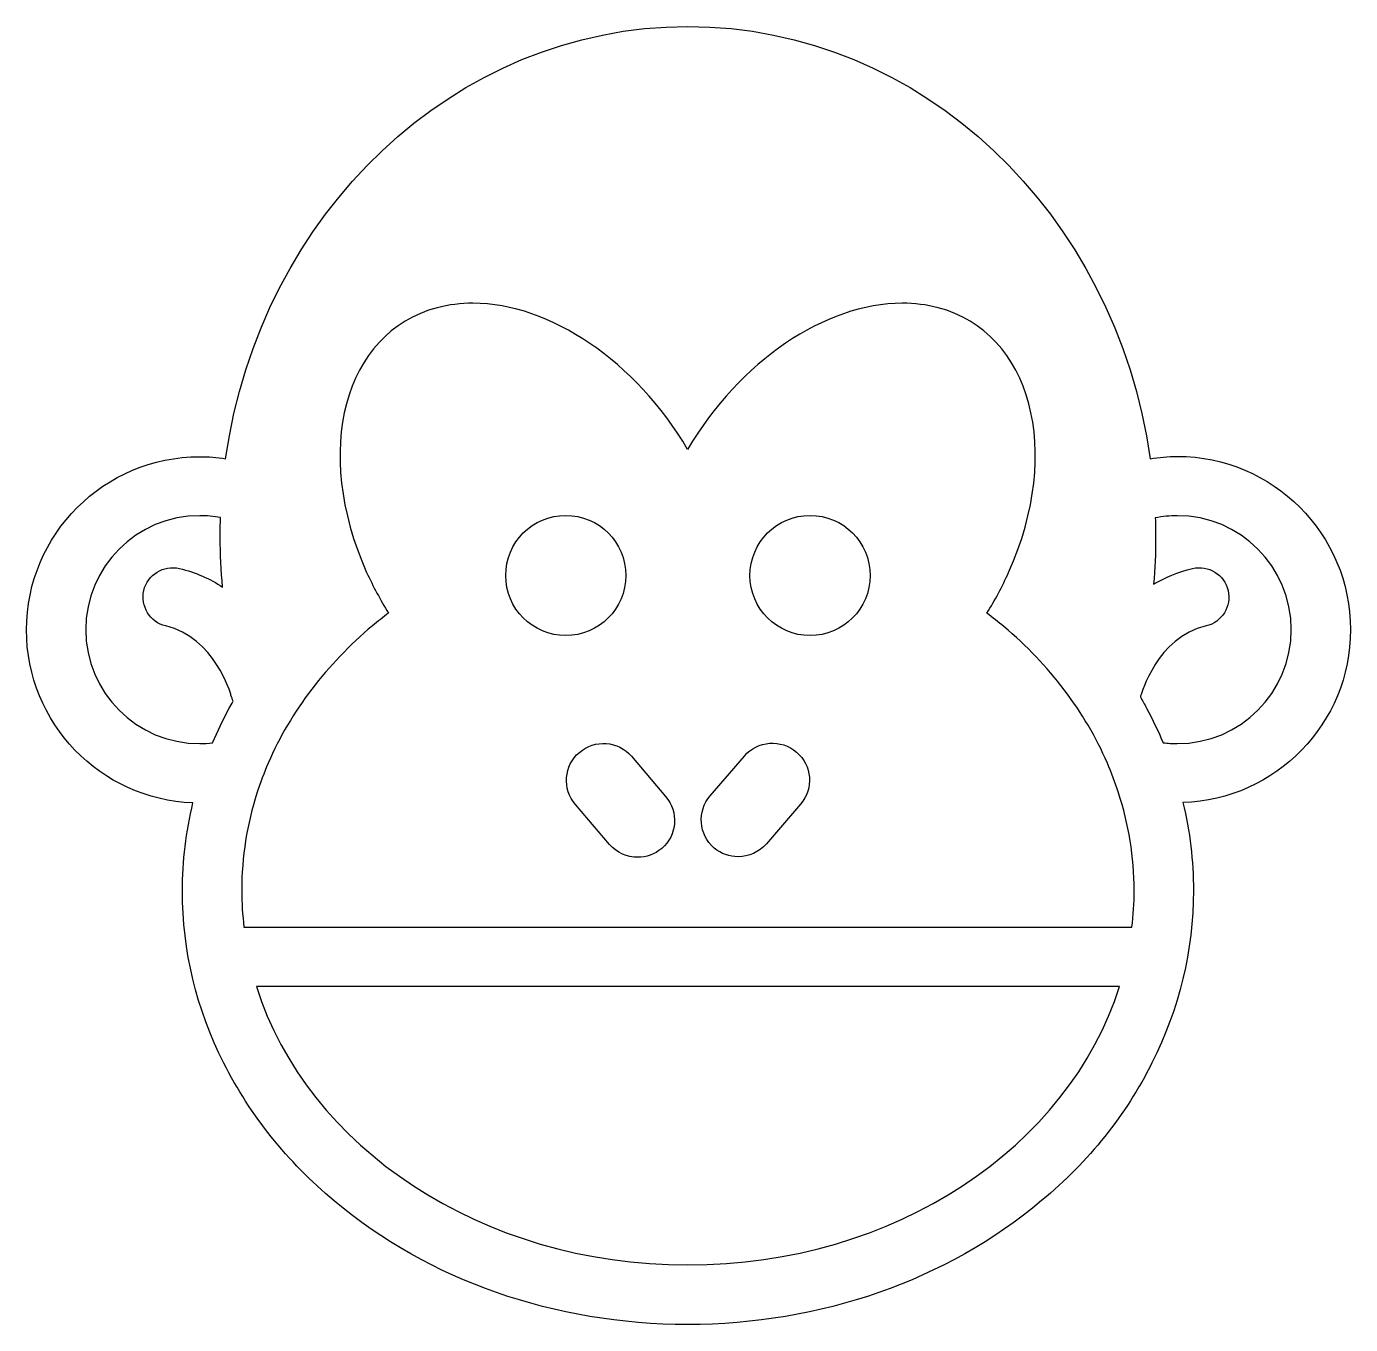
# Model space of a CAD drawing. Header units: centimetres. Extents: x -6.2 to 6.2, y -6.1 to 6.1.
import ezdxf

# ---------------------------------------------------------------- set-up
doc = ezdxf.new("R2010")
doc.units = ezdxf.units.CM
doc.header["$MEASUREMENT"] = 0
doc.layers.add('Layer 1', color=7, linetype='Continuous')

msp = doc.modelspace()

# ---------------------------------------------------------------- linework, layer by layer
at = {"layer": 'Layer 1'}
for centre in [(-1.15094, 0.93795), (1.14038, 0.93795)]:
    msp.add_ellipse(centre, major_axis=(0, 0.56356), ratio=1, dxfattribs=at)
for points, knots in [([(6.20977, 0.42995), (6.20977, 1.32424), (5.48217, 2.05449), (4.58523, 2.05449), (4.58523, 2.05449), (4.49792, 2.05449), (4.41325, 2.04655), (4.33123, 2.03332), (4.33123, 2.03332), (4.00579, 4.3299), (2.1881, 6.08674), (-0.00529, 6.08674), (-0.00529, 6.08674), (-2.19869, 6.08674), (-4.01637, 4.32991), (-4.34181, 2.03332), (-4.34181, 2.03332), (-4.42119, 2.04655), (-4.50321, 2.05184), (-4.58523, 2.05184), (-4.58523, 2.05184), (-5.47952, 2.05184), (-6.20977, 1.32424), (-6.20977, 0.4273), (-6.20977, 0.4273), (-6.20977, -0.44583), (-5.51656, -1.16285), (-4.64873, -1.1946), (-4.64873, -1.1946), (-4.71223, -1.46448), (-4.74663, -1.73967), (-4.74663, -2.0201), (-4.74663, -2.0201), (-4.74663, -2.58099), (-4.61698, -3.12606), (-4.35769, -3.6367), (-4.35769, -3.6367), (-4.11163, -4.12353), (-3.76502, -4.55745), (-3.32317, -4.92787), (-3.32317, -4.92787), (-2.43417, -5.674), (-1.25413, -6.08677), (-0.00794, -6.08677), (-0.00794, -6.08677), (1.23825, -6.08677), (2.42094, -5.67399), (3.31258, -4.92525), (3.31258, -4.92525), (3.75443, -4.55483), (4.10366, -4.12092), (4.3471, -3.63408), (4.3471, -3.63408), (4.60375, -3.12341), (4.73604, -2.57839), (4.73604, -2.01748), (4.73604, -2.01748), (4.73604, -1.737), (4.70429, -1.46185), (4.63814, -1.19195), (4.63814, -1.19195), (5.50863, -1.16549), (6.20977, -0.44847), (6.20977, 0.42995)], [0, 0, 0, 0, 0.05882353, 0.05882353, 0.05882353, 0.05882353, 0.11764706, 0.11764706, 0.11764706, 0.11764706, 0.17647059, 0.17647059, 0.17647059, 0.17647059, 0.23529412, 0.23529412, 0.23529412, 0.23529412, 0.29411765, 0.29411765, 0.29411765, 0.29411765, 0.35294118, 0.35294118, 0.35294118, 0.35294118, 0.41176471, 0.41176471, 0.41176471, 0.41176471, 0.47058824, 0.47058824, 0.47058824, 0.47058824, 0.52941176, 0.52941176, 0.52941176, 0.52941176, 0.58823529, 0.58823529, 0.58823529, 0.58823529, 0.64705882, 0.64705882, 0.64705882, 0.64705882, 0.70588235, 0.70588235, 0.70588235, 0.70588235, 0.76470588, 0.76470588, 0.76470588, 0.76470588, 0.82352941, 0.82352941, 0.82352941, 0.82352941, 0.88235294, 0.88235294, 0.88235294, 0.88235294, 1, 1, 1, 1]), ([(4.18042, -2.01747), (4.18042, -2.13386), (4.17248, -2.24763), (4.15925, -2.36143), (4.15925, -2.36143), (4.15925, -2.36143), (2.82575, -2.36143), (2.82575, -2.36143), (2.82575, -2.36143), (2.82575, -2.36143), (-2.83633, -2.36143), (-2.83633, -2.36143), (-2.83633, -2.36143), (-2.83633, -2.36143), (-4.16983, -2.36143), (-4.16983, -2.36143), (-4.16983, -2.36143), (-4.18306, -2.24763), (-4.191, -2.13386), (-4.191, -2.01747), (-4.191, -2.01747), (-4.191, -1.69997), (-4.14073, -1.39303), (-4.04812, -1.10199), (-4.04812, -1.10199), (-4.01637, -1.00671), (-3.98197, -0.91411), (-3.94229, -0.82151), (-3.94229, -0.82151), (-3.73062, -0.33203), (-3.39196, 0.10718), (-2.96333, 0.46698), (-2.96333, 0.46698), (-2.9157, 0.50667), (-2.86543, 0.54636), (-2.81516, 0.58604), (-2.81516, 0.58604), (-2.88924, 0.70775), (-2.95804, 0.83475), (-3.01889, 0.96704), (-3.01889, 0.96704), (-3.52954, 2.10739), (-3.2332, 3.21864), (-2.35743, 3.44883), (-2.35743, 3.44883), (-2.24895, 3.47793), (-2.13518, 3.49116), (-2.02141, 3.49116), (-2.02141, 3.49116), (-1.2991, 3.49116), (-0.49212, 2.94347), (-0.00793, 2.12062), (-0.00793, 2.12062), (0.47626, 2.94612), (1.28324, 3.49116), (2.00555, 3.49116), (2.00555, 3.49116), (2.11932, 3.49116), (2.23312, 3.47793), (2.34157, 3.44883), (2.34157, 3.44883), (3.21734, 3.21864), (3.51367, 2.10739), (3.00303, 0.96704), (3.00303, 0.96704), (2.94218, 0.83475), (2.87603, 0.7051), (2.7993, 0.58604), (2.7993, 0.58604), (2.85222, 0.54371), (2.90513, 0.50137), (2.95805, 0.45904), (2.95805, 0.45904), (3.38406, 0.09921), (3.7174, -0.33471), (3.92907, -0.82152), (3.92907, -0.82152), (3.96876, -0.91148), (4.00315, -1.00408), (4.03226, -1.09933), (4.03226, -1.09933), (4.13015, -1.39303), (4.18042, -1.69997), (4.18042, -2.01747)], [0, 0, 0, 0, 0.04545455, 0.04545455, 0.04545455, 0.04545455, 0.09090909, 0.09090909, 0.09090909, 0.09090909, 0.13636364, 0.13636364, 0.13636364, 0.13636364, 0.18181818, 0.18181818, 0.18181818, 0.18181818, 0.22727273, 0.22727273, 0.22727273, 0.22727273, 0.27272727, 0.27272727, 0.27272727, 0.27272727, 0.31818182, 0.31818182, 0.31818182, 0.31818182, 0.36363636, 0.36363636, 0.36363636, 0.36363636, 0.40909091, 0.40909091, 0.40909091, 0.40909091, 0.45454545, 0.45454545, 0.45454545, 0.45454545, 0.5, 0.5, 0.5, 0.5, 0.54545455, 0.54545455, 0.54545455, 0.54545455, 0.59090909, 0.59090909, 0.59090909, 0.59090909, 0.63636364, 0.63636364, 0.63636364, 0.63636364, 0.68181818, 0.68181818, 0.68181818, 0.68181818, 0.72727273, 0.72727273, 0.72727273, 0.72727273, 0.77272727, 0.77272727, 0.77272727, 0.77272727, 0.81818182, 0.81818182, 0.81818182, 0.81818182, 0.86363636, 0.86363636, 0.86363636, 0.86363636, 0.90909091, 0.90909091, 0.90909091, 0.90909091, 1, 1, 1, 1]), ([(-4.58523, -0.63897), (-5.17525, -0.63897), (-5.65415, -0.16005), (-5.65415, 0.42995), (-5.65415, 0.42995), (-5.65415, 1.01997), (-5.17525, 1.49887), (-4.58523, 1.49887), (-4.58523, 1.49887), (-4.51908, 1.49887), (-4.45294, 1.49358), (-4.38944, 1.48035), (-4.38944, 1.48035), (-4.39209, 1.4195), (-4.39209, 1.35864), (-4.39209, 1.29514), (-4.39209, 1.29514), (-4.39209, 1.13639), (-4.38415, 0.98293), (-4.37092, 0.82947), (-4.37092, 0.82947), (-4.48469, 0.9062), (-4.61963, 0.96705), (-4.77573, 1.0041), (-4.77573, 1.0041), (-4.9239, 1.0385), (-5.07471, 0.94589), (-5.10911, 0.79772), (-5.10911, 0.79772), (-5.14351, 0.64955), (-5.0509, 0.49874), (-4.90273, 0.46434), (-4.90273, 0.46434), (-4.445, 0.35586), (-4.29419, -0.17331), (-4.29154, -0.18389), (-4.29154, -0.18389), (-4.28625, -0.20508), (-4.27831, -0.22358), (-4.27037, -0.2421), (-4.27037, -0.2421), (-4.2836, -0.26327), (-4.29418, -0.28446), (-4.30741, -0.30557), (-4.30741, -0.30557), (-4.36562, -0.41408), (-4.41854, -0.52255), (-4.46351, -0.63103), (-4.46351, -0.63103), (-4.50321, -0.63632), (-4.5429, -0.63897), (-4.58523, -0.63897)], [0, 0, 0, 0, 0.07142857, 0.07142857, 0.07142857, 0.07142857, 0.14285714, 0.14285714, 0.14285714, 0.14285714, 0.21428571, 0.21428571, 0.21428571, 0.21428571, 0.28571429, 0.28571429, 0.28571429, 0.28571429, 0.35714286, 0.35714286, 0.35714286, 0.35714286, 0.42857143, 0.42857143, 0.42857143, 0.42857143, 0.5, 0.5, 0.5, 0.5, 0.57142857, 0.57142857, 0.57142857, 0.57142857, 0.64285714, 0.64285714, 0.64285714, 0.64285714, 0.71428571, 0.71428571, 0.71428571, 0.71428571, 0.78571429, 0.78571429, 0.78571429, 0.78571429, 0.85714286, 0.85714286, 0.85714286, 0.85714286, 1, 1, 1, 1]), ([(4.58523, -0.63897), (4.54025, -0.63897), (4.49792, -0.6363), (4.45294, -0.63103), (4.45294, -0.63103), (4.40531, -0.52255), (4.35504, -0.41407), (4.29686, -0.30557), (4.29686, -0.30557), (4.27834, -0.2712), (4.25717, -0.23678), (4.23865, -0.19974), (4.23865, -0.19974), (4.2413, -0.19447), (4.2413, -0.18918), (4.24394, -0.18386), (4.24394, -0.18386), (4.24659, -0.17859), (4.39473, 0.35854), (4.85513, 0.46437), (4.85513, 0.46437), (5.0033, 0.49877), (5.0959, 0.64958), (5.06151, 0.79775), (5.06151, 0.79775), (5.02711, 0.94592), (4.8763, 1.03852), (4.72813, 1.00413), (4.72813, 1.00413), (4.59055, 0.97238), (4.46884, 0.91946), (4.363, 0.85596), (4.363, 0.85596), (4.37623, 1.00148), (4.38149, 1.147), (4.38149, 1.29517), (4.38149, 1.29517), (4.38149, 1.35602), (4.37884, 1.41688), (4.37884, 1.47773), (4.37884, 1.47773), (4.44499, 1.49096), (4.51378, 1.4989), (4.58522, 1.4989), (4.58522, 1.4989), (5.17524, 1.4989), (5.65414, 1.02), (5.65414, 0.42998), (5.65414, 0.42998), (5.65415, -0.16007), (5.17525, -0.63897), (4.58523, -0.63897)], [0, 0, 0, 0, 0.07142857, 0.07142857, 0.07142857, 0.07142857, 0.14285714, 0.14285714, 0.14285714, 0.14285714, 0.21428571, 0.21428571, 0.21428571, 0.21428571, 0.28571429, 0.28571429, 0.28571429, 0.28571429, 0.35714286, 0.35714286, 0.35714286, 0.35714286, 0.42857143, 0.42857143, 0.42857143, 0.42857143, 0.5, 0.5, 0.5, 0.5, 0.57142857, 0.57142857, 0.57142857, 0.57142857, 0.64285714, 0.64285714, 0.64285714, 0.64285714, 0.71428571, 0.71428571, 0.71428571, 0.71428571, 0.78571429, 0.78571429, 0.78571429, 0.78571429, 0.85714286, 0.85714286, 0.85714286, 0.85714286, 1, 1, 1, 1]), ([(-0.53446, -0.75803), (-0.65881, -0.61251), (-0.87842, -0.59661), (-1.02394, -0.72101), (-1.02394, -0.72101), (-1.16946, -0.84534), (-1.18534, -1.06497), (-1.06098, -1.21049), (-1.06098, -1.21049), (-1.06098, -1.21049), (-0.74083, -1.58355), (-0.74083, -1.58355), (-0.74083, -1.58355), (-0.67204, -1.66293), (-0.57414, -1.70526), (-0.47625, -1.70526), (-0.47625, -1.70526), (-0.39687, -1.70526), (-0.3175, -1.6788), (-0.25135, -1.62324), (-0.25135, -1.62324), (-0.10583, -1.49889), (-0.08995, -1.27928), (-0.21431, -1.13376), (-0.21431, -1.13376), (-0.21431, -1.13376), (-0.53446, -0.75803), (-0.53446, -0.75803)], [0, 0, 0, 0, 0.125, 0.125, 0.125, 0.125, 0.25, 0.25, 0.25, 0.25, 0.375, 0.375, 0.375, 0.375, 0.5, 0.5, 0.5, 0.5, 0.625, 0.625, 0.625, 0.625, 0.75, 0.75, 0.75, 0.75, 1, 1, 1, 1]), ([(1.01335, -0.71834), (0.86783, -0.59399), (0.64822, -0.60983), (0.52387, -0.75536), (0.52387, -0.75536), (0.52387, -0.75536), (0.20372, -1.12845), (0.20372, -1.12845), (0.20372, -1.12845), (0.07937, -1.27397), (0.09524, -1.49358), (0.24076, -1.61793), (0.24076, -1.61793), (0.30691, -1.67352), (0.38628, -1.69998), (0.46566, -1.69998), (0.46566, -1.69998), (0.56353, -1.69998), (0.66143, -1.65762), (0.73024, -1.57825), (0.73024, -1.57825), (0.73024, -1.57825), (1.05039, -1.20516), (1.05039, -1.20516), (1.05039, -1.20516), (1.1774, -1.0623), (1.15888, -0.8427), (1.01335, -0.71834)], [0, 0, 0, 0, 0.125, 0.125, 0.125, 0.125, 0.25, 0.25, 0.25, 0.25, 0.375, 0.375, 0.375, 0.375, 0.5, 0.5, 0.5, 0.5, 0.625, 0.625, 0.625, 0.625, 0.75, 0.75, 0.75, 0.75, 1, 1, 1, 1]), ([(-2.0955, -2.91706), (-2.0955, -2.91706), (2.08759, -2.91706), (2.08759, -2.91706), (2.08759, -2.91706), (2.08759, -2.91706), (4.04283, -2.91706), (4.04283, -2.91706), (4.04283, -2.91706), (3.56925, -4.41989), (1.93675, -5.52847), (-0.0053, -5.52847), (-0.0053, -5.52847), (-1.94734, -5.52847), (-3.57982, -4.41989), (-4.05343, -2.91706), (-4.05343, -2.91706), (-4.05343, -2.91706), (-2.0955, -2.91706), (-2.0955, -2.91706), (-2.0955, -2.91706), (-2.0955, -2.91706), (-2.0955, -2.91706), (-2.0955, -2.91706)], [0, 0, 0, 0, 0.14285714, 0.14285714, 0.14285714, 0.14285714, 0.28571429, 0.28571429, 0.28571429, 0.28571429, 0.42857143, 0.42857143, 0.42857143, 0.42857143, 0.57142857, 0.57142857, 0.57142857, 0.57142857, 0.71428571, 0.71428571, 0.71428571, 0.71428571, 1, 1, 1, 1])]:
    msp.add_open_spline(points, degree=3, knots=knots, dxfattribs=at)

doc.saveas('drawing.dxf')
